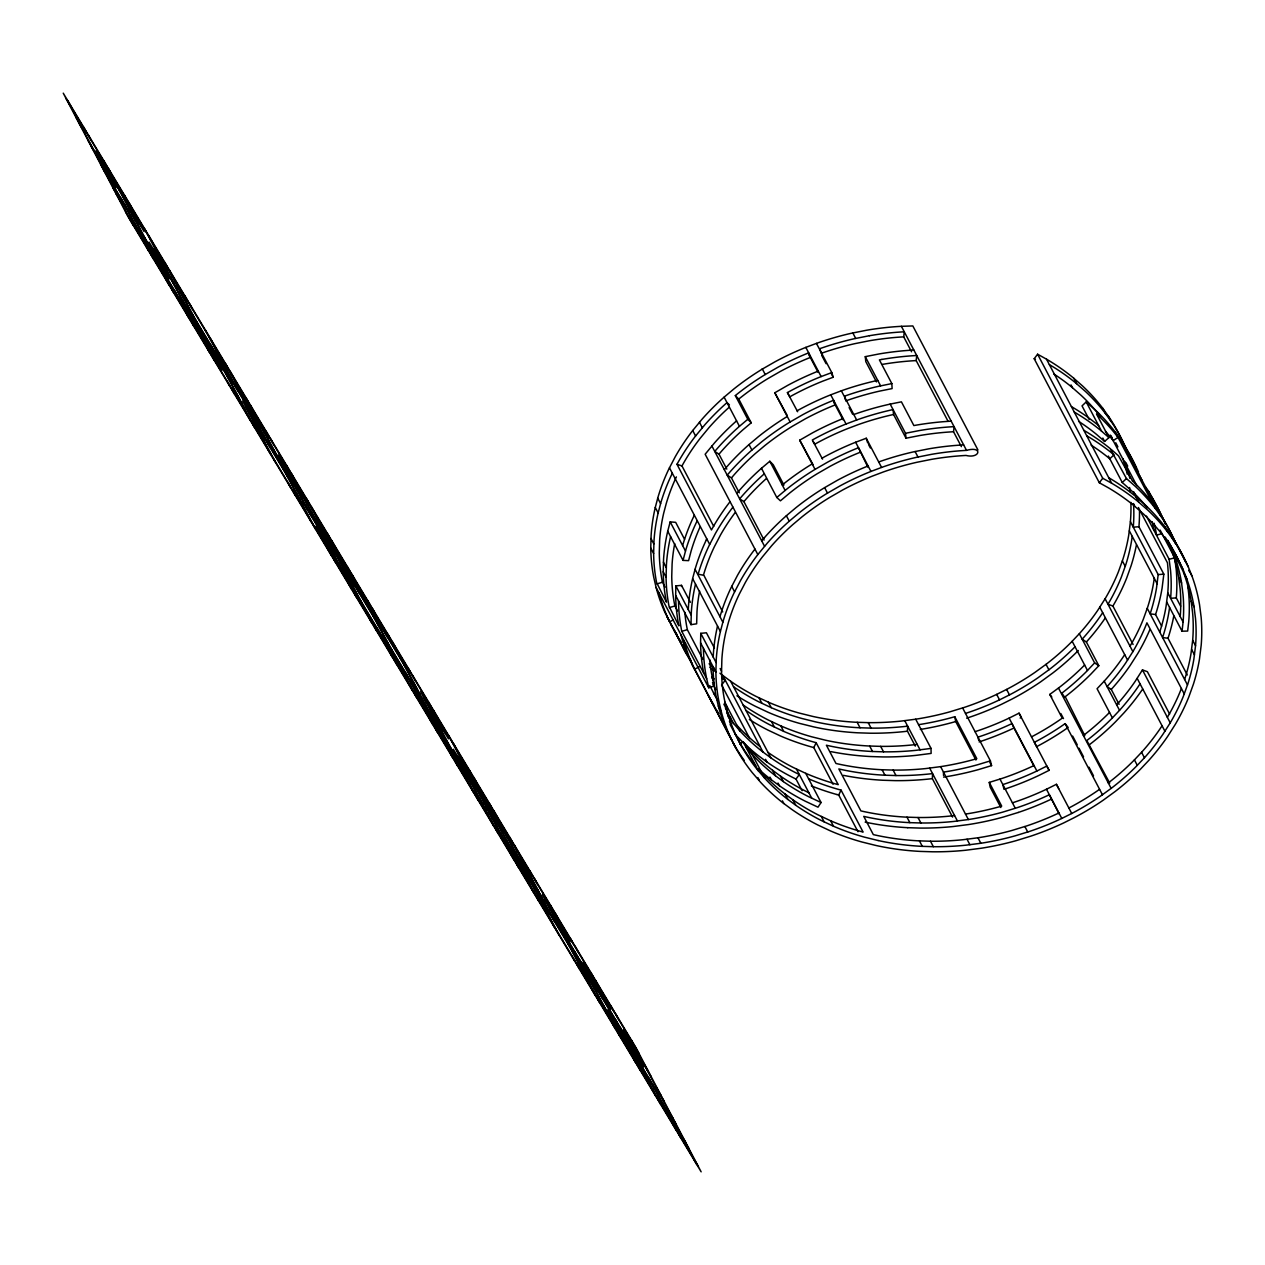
<?xml version="1.0" encoding="UTF-8"?>
<svg xmlns="http://www.w3.org/2000/svg" width="1265" height="1265" viewBox="0 0 1265 1265"><rect width="100%" height="100%" fill="white"/><g stroke="black" fill="none" stroke-linecap="round" stroke-linejoin="round"><path stroke-width="1.5" d="M692.445 663.904A248.035 205.136 -27.7 0 1 686.342 653.736L665.042 612.639A232.76 192.501 -27.7 0 1 656.092 587.466L653.705 577.046A220.774 182.603 -27.7 0 1 650.763 548.03L651.111 535.427A211.461 174.902 -27.7 0 1 655.27 507.471L657.879 497.588A208.029 172.056 -27.7 0 1 668.964 468.777L675.241 456.76A209.784 173.511 -27.7 0 1 692.714 430.511L702.186 419.047A217.58 179.962 -27.7 0 1 724.118 397.147L733.653 389.13A228.585 189.054 -27.7 0 1 762.068 369.238M684.555 539.285L675.668 522.334L670.181 521.876L667.73 531.189A211.461 174.902 -27.7 0 0 663.572 559.13L663.224 571.748A220.774 182.603 -27.7 0 0 666.165 600.749L666.449 602.14L656.582 582.517A220.774 182.603 -27.7 0 1 653.641 553.501L653.989 540.898A211.461 174.902 -27.7 0 1 658.148 512.942L660.741 503.059A208.029 172.056 -27.7 0 1 671.841 474.249L672.332 473.236M690.405 602.298L681.503 585.347L675.858 585.901L675.668 595.467A220.774 182.603 -27.7 0 0 678.609 624.467L678.894 625.859L669.027 606.22A220.774 182.603 -27.7 0 1 666.086 577.22L666.434 564.601A211.461 174.902 -27.7 0 1 670.592 536.66M699.624 591.04A205.673 170.111 -27.7 0 0 696.999 611.548L696.651 623.819L690.99 624.657L691.338 612.039A211.461 174.902 -27.7 0 1 695.497 584.082M703.799 673.296L703.514 671.905A220.774 182.603 -27.7 0 1 700.573 642.889L700.763 633.338L706.408 632.785L714.409 648.028M1158.076 510.823L1160.068 513.78A241.852 200.028 -27.7 0 1 1173.034 537.831L1188.341 567.02L1192.183 576.65A228.364 188.88 -27.7 0 1 1199.552 604.733L1201.133 617.146A216.394 178.966 -27.7 0 1 1201.181 645.324L1199.457 659.144A209.5 173.273 -27.7 0 1 1193.369 684.286L1188.894 696.715A207.887 171.945 -27.7 0 1 1175.153 724.608L1167.595 736.499A212.267 175.566 -27.7 0 1 1148.62 760.565L1140.556 769.104A220.901 182.698 -27.7 0 1 1115.018 791.59L1103.001 800.35A234.341 193.814 -27.7 0 1 1073.985 817.775L1063.802 822.867A248.32 205.373 -27.7 0 1 1030.69 836.181L1015.985 840.703A263.42 217.865 -27.7 0 1 980.928 848.277L965.717 850.238A275.264 227.668 -27.7 0 1 932.4 851.788L920.193 851.408A281.874 233.124 -27.7 0 1 876.028 845.494L861.876 841.984A281.478 232.807 -27.7 0 1 830.441 830.899L817.775 824.954A274.141 226.735 -27.7 0 1 791.89 809.489L783.272 803.133A263.167 217.659 -27.7 0 1 760.66 782.371L752.216 772.567A248.035 205.136 -27.7 0 1 736.151 748.611L730.174 736.689A232.76 192.501 -27.7 0 1 721.224 711.515L718.836 701.095A220.774 182.603 -27.7 0 1 715.895 672.079L716.243 659.476A211.461 174.902 -27.7 0 1 720.402 631.52L723.011 621.637A208.029 172.056 -27.7 0 1 734.095 592.826L740.373 580.809A209.784 173.511 -27.7 0 1 757.846 554.56L767.317 543.096A217.58 179.962 -27.7 0 1 789.249 521.196L798.768 513.179A228.585 189.054 -27.7 0 1 827.199 493.287L840.308 485.744A243.576 201.451 -27.7 0 1 870.952 471.434L882.085 467.244A257.728 213.168 -27.7 0 1 916.572 457.313L931.673 454.309A270.979 224.126 -27.7 0 1 966.523 450.372C982.921 445.675 980.328 459.005 965.986 455.447A265.239 219.367 -27.7 0 0 931.878 459.29L917.125 462.231A251.767 208.235 -27.7 0 0 883.46 471.924L872.55 476.035A237.788 196.676 -27.7 0 0 842.632 489.998L829.872 497.335A222.814 184.295 -27.7 0 0 802.152 516.737L792.886 524.532A211.745 175.139 -27.7 0 0 771.539 545.847L762.336 556.995A204.029 168.751 -27.7 0 0 745.338 582.517L739.266 594.17A202.131 167.186 -27.7 0 0 728.482 622.159L725.936 631.788A205.673 170.111 -27.7 0 0 721.888 658.97L721.556 671.241A214.908 177.748 -27.7 0 0 724.418 699.482L726.743 709.633A226.909 187.679 -27.7 0 0 735.471 734.159L741.29 745.781A242.279 200.392 -27.7 0 0 756.992 769.199L765.23 778.766A257.317 212.82 -27.7 0 0 787.352 799.053L795.78 805.283A268.354 221.944 -27.7 0 0 821.111 820.416L833.509 826.251A275.612 227.953 -27.7 0 0 864.295 837.098L878.147 840.529M915.291 746.129L907.464 731.202L907.638 726.157L903.7 726.6A269.461 222.861 -27.7 0 1 871.095 728.118L859.125 727.739A275.96 228.253 -27.7 0 1 815.893 721.951L802.026 718.52A275.612 227.953 -27.7 0 1 771.255 707.673L758.858 701.854A268.354 221.944 -27.7 0 1 733.526 686.705M952.561 817.095L932.368 778.639L932.542 773.595L928.589 774.038A269.461 222.861 -27.7 0 1 895.984 775.556L884.029 775.176A275.96 228.253 -27.7 0 1 840.782 769.389L838.853 768.946L860.88 810.897L862.809 811.339A275.96 228.253 -27.7 0 0 906.056 817.127L918.01 817.506A269.461 222.861 -27.7 0 0 950.632 816.004L954.569 815.546M688.302 609.619L688.46 606.568A211.461 174.902 -27.7 0 1 692.619 578.611L695.228 568.728A208.029 172.056 -27.7 0 1 706.329 539.918M713.207 657.057L713.365 654.005A211.461 174.902 -27.7 0 1 717.524 626.048M681.456 586.454L681.503 585.347M1130.863 502.379A210.622 174.206 -27.7 0 1 1130.404 521.686L1128.728 535.127A203.681 168.466 -27.7 0 1 1122.798 559.589L1118.466 571.638A202.147 167.201 -27.7 0 1 1105.104 598.772L1097.767 610.299A206.448 170.759 -27.7 0 1 1079.314 633.718L1071.455 642.019A215.097 177.906 -27.7 0 1 1046.598 663.919L1034.897 672.427A228.57 189.054 -27.7 0 1 1006.608 689.425L996.662 694.39A242.532 200.582 -27.7 0 1 964.341 707.388L949.968 711.8A257.554 213.01 -27.7 0 1 915.702 719.2L900.822 721.129A269.461 222.861 -27.7 0 1 868.217 722.647L856.247 722.268A275.96 228.253 -27.7 0 1 813.015 716.48L799.164 713.049A275.612 227.953 -27.7 0 1 768.377 702.186L755.98 696.367A268.354 221.944 -27.7 0 1 730.648 681.234L722.204 675.004A257.317 212.82 -27.7 0 1 719.943 673.201M1130.404 521.686L1158.187 574.595L1156.51 588.035A203.681 168.466 -27.7 0 1 1150.581 612.481L1150.138 613.825L1155.562 614.537L1161.649 626.159M1139.496 511.092A216.394 178.966 -27.7 0 1 1138.927 526.746L1163.832 574.168L1162.108 587.988A209.5 173.273 -27.7 0 1 1156.004 613.145L1155.562 614.537M1138.405 507.502L1167.453 562.814L1167.706 565.408A210.622 174.206 -27.7 0 1 1167.769 592.842L1166.077 606.267A203.681 168.466 -27.7 0 1 1160.147 630.729L1159.72 632.057M1173.952 554.212L1174.315 555.161A222.593 184.105 -27.7 0 1 1181.51 582.533L1183.028 594.597A210.622 174.206 -27.7 0 1 1183.091 622.032L1182.048 631.203L1187.661 631.061L1188.736 621.605A216.394 178.966 -27.7 0 0 1188.673 593.427L1187.74 585.157M1183.534 572.46L1183.898 573.409A222.593 184.105 -27.7 0 1 1191.077 600.78L1192.61 612.845A210.622 174.206 -27.7 0 1 1192.674 640.264L1190.982 653.705A203.681 168.466 -27.7 0 1 1185.052 678.167L1184.625 679.495M1167.706 540.297L1183.028 569.487L1186.776 578.88A222.593 184.105 -27.7 0 1 1193.954 606.251L1195.488 618.316A210.622 174.206 -27.7 0 1 1195.536 645.751L1193.86 659.176A203.681 168.466 -27.7 0 1 1187.93 683.638L1183.597 695.687A202.147 167.201 -27.7 0 1 1170.236 722.821L1162.883 734.348A206.448 170.759 -27.7 0 1 1144.446 757.767L1136.587 766.068A215.097 177.906 -27.7 0 1 1111.714 787.969L1100.028 796.476A228.57 189.054 -27.7 0 1 1071.74 813.49L1061.794 818.439A242.532 200.582 -27.7 0 1 1029.457 831.437L1015.099 835.849A257.554 213.01 -27.7 0 1 980.834 843.265L965.954 845.178A269.461 222.861 -27.7 0 1 933.349 846.696L921.379 846.317A275.96 228.253 -27.7 0 1 878.147 840.529M911.575 351.796L903.732 336.87L904.269 331.794A270.979 224.126 -27.7 0 0 869.419 335.715M947.944 421.071L916.192 360.588L916.714 355.512A270.979 224.126 -27.7 0 0 881.863 359.434M961.384 446.656L953.541 431.729L954.063 426.653A270.979 224.126 -27.7 0 0 919.212 430.59L905.503 433.278L890.181 404.088L888.789 404.405A257.728 213.168 -27.7 0 0 854.302 414.335L853.812 414.525M1132.238 536.344L1131.606 540.598A203.681 168.466 -27.7 0 1 1125.676 565.06L1121.343 577.109A202.147 167.201 -27.7 0 1 1107.982 604.243L1112.9 606.03L1133.092 644.486M1154.265 578.311L1153.633 582.564A203.681 168.466 -27.7 0 1 1147.703 607.01L1143.37 619.075A202.147 167.201 -27.7 0 1 1130.009 646.194M1169.587 607.5L1168.955 611.738A203.681 168.466 -27.7 0 1 1163.025 636.2L1162.598 637.544L1168.006 638.256L1187.282 674.972M700.067 526.967A202.131 167.186 -27.7 0 0 691.117 551.018L688.587 560.648L683.053 560.379L685.646 550.496A208.029 172.056 -27.7 0 1 696.746 521.686L697.236 520.674M682.626 545.579L682.784 545.025A208.029 172.056 -27.7 0 1 693.868 516.199L694.359 515.203M722.71 611.96L703.577 574.737A202.131 167.186 -27.7 0 1 714.361 546.749L720.449 535.079A204.029 168.751 -27.7 0 1 735.107 512.625M719.975 616.735L720.133 616.166A208.029 172.056 -27.7 0 1 731.233 587.355L737.495 575.338A209.784 173.511 -27.7 0 1 754.968 549.089M1168.006 638.256L1168.465 636.864A209.5 173.273 -27.7 0 0 1173.794 615.928M1181.399 688.492L1180.719 690.216A202.147 167.201 -27.7 0 1 1167.358 717.35M706.329 539.918L706.819 538.906M732.941 507.139A209.784 173.511 -27.7 0 0 715.468 533.371L709.206 545.389A208.029 172.056 -27.7 0 0 698.106 574.199L703.435 575.243M833.082 784.3L813.806 747.583L816.162 742.682L814.486 742.239A275.612 227.953 -27.7 0 1 783.699 731.376L771.302 725.557A268.354 221.944 -27.7 0 1 745.971 710.424M857.986 831.722L838.711 795.005L841.067 790.119L839.391 789.66A275.612 227.953 -27.7 0 1 808.604 778.813M730.063 501.667A209.784 173.511 -27.7 0 0 712.59 527.9L711.452 529.972L676.981 464.287L678.119 462.231A209.784 173.511 -27.7 0 1 695.576 435.982L705.064 424.518A217.58 179.962 -27.7 0 1 726.995 402.618L729.415 404.847M713.745 526.43L681.977 465.947L683.084 463.939A204.029 168.751 -27.7 0 1 700.083 438.417L709.286 427.27A211.745 175.139 -27.7 0 1 729.02 407.393M1184.261 693.963L1146.912 622.823L1146.248 624.546A202.147 167.201 -27.7 0 1 1132.871 651.665L1125.534 663.208A206.448 170.759 -27.7 0 1 1107.081 686.61L1111.271 689.425L1119.098 704.352M1169.619 714.045L1147.387 671.699L1142.453 669.912L1135.116 681.44A206.448 170.759 -27.7 0 1 1116.663 704.858M767.997 752.39A268.354 221.944 -27.7 0 0 793.329 767.523L805.742 773.342L821.064 802.532L817.996 807.181L805.331 801.235A274.141 226.735 -27.7 0 1 779.446 785.771L770.828 779.414A263.167 217.659 -27.7 0 1 758.462 768.914M1102.685 612.687L1100.629 615.77A206.448 170.759 -27.7 0 1 1082.176 639.189L1086.366 641.988L1098.811 665.706L1090.746 674.245A220.901 182.698 -27.7 0 1 1065.225 696.715L1084.801 735.661M1124.711 654.653L1122.656 657.737A206.448 170.759 -27.7 0 1 1104.219 681.139L1097.071 688.713L1112.394 717.903L1111.682 718.631A215.097 177.906 -27.7 0 1 1086.825 740.531L1109.705 783.098M1140.034 683.843L1137.994 686.927A206.448 170.759 -27.7 0 1 1119.541 710.329L1112.394 717.903M1162.061 725.794L1160.021 728.877A206.448 170.759 -27.7 0 1 1141.568 752.296L1133.709 760.597A215.097 177.906 -27.7 0 1 1108.852 782.497L1108.282 782.924M802.105 790.688L796.017 779.066L799.306 774.528L796.207 772.994A268.354 221.944 -27.7 0 1 770.875 757.861L762.431 751.631A257.317 212.82 -27.7 0 1 740.31 731.328M1183.028 569.487A236.033 195.221 -27.7 0 0 1170.378 546.037L1162.994 535.538A251.529 208.029 -27.7 0 0 1143.418 513.938L1133.709 505.399A265.049 219.209 -27.7 0 0 1108.393 487.816L1099.332 482.771L1034.201 358.722L1037.6 354.216L1046.803 359.339A271.137 224.253 -27.7 0 1 1072.72 377.349L1082.666 386.078A257.269 212.789 -27.7 0 1 1102.685 408.168L1110.259 418.921A241.852 200.028 -27.7 0 1 1123.225 442.971L1141.995 480.795L1137.551 472.319M1099.332 482.771L1102.716 478.265L1037.6 354.216M757.83 554.56L705.158 454.23L714.63 442.766A217.58 179.962 -27.7 0 1 736.578 420.85M726.822 469.109L718.994 454.182L721.73 450.988A211.745 175.139 -27.7 0 1 743.077 429.673L751.22 422.81L738.76 399.092L735.329 395.581L736.515 394.601A228.585 189.054 -27.7 0 1 764.946 374.709L778.054 367.166A243.576 201.451 -27.7 0 1 808.699 352.856L810.296 357.457M724.339 469.679L727.09 466.485A217.58 179.962 -27.7 0 1 749.022 444.568L758.541 436.567A228.585 189.054 -27.7 0 1 786.972 416.659M731.439 477.901L734.19 474.707A211.745 175.139 -27.7 0 1 755.521 453.392L764.803 445.596A222.814 184.295 -27.7 0 1 792.523 426.194L805.283 418.857A237.788 196.676 -27.7 0 1 835.2 404.895L833.588 400.278A243.576 201.451 -27.7 0 0 802.943 414.588L789.834 422.13A228.585 189.054 -27.7 0 0 761.419 442.038L751.9 450.04A217.58 179.962 -27.7 0 0 729.952 471.956L727.217 475.15L731.439 477.901L739.282 492.828M736.783 493.397L739.535 490.203A217.58 179.962 -27.7 0 1 761.483 468.287L769.816 461.251L773.247 464.761L783.921 485.096M764.092 540.076L743.899 501.604L746.635 498.426A211.745 175.139 -27.7 0 1 766.384 478.534M761.688 540.819L764.44 537.625M1079.314 633.718L1094.636 662.907L1086.777 671.209A215.097 177.906 -27.7 0 1 1061.92 693.094L1064.608 697.205M1075.044 646.747L1074.333 647.49A215.097 177.906 -27.7 0 1 1049.46 669.391L1037.774 677.898A228.57 189.054 -27.7 0 1 1009.486 694.896L999.54 699.861A242.532 200.582 -27.7 0 1 967.203 712.859L965.495 713.444M1084.627 664.995L1083.915 665.738A215.097 177.906 -27.7 0 1 1059.042 687.622L1049.776 694.438L1062.236 718.156L1059.801 719.864A228.57 189.054 -27.7 0 1 1031.513 736.863M1109.532 712.432L1108.82 713.16A215.097 177.906 -27.7 0 1 1083.947 735.06L1083.378 735.503M1135.67 466.69A241.852 200.028 -27.7 0 0 1122.703 442.639L1115.129 431.887A257.269 212.789 -27.7 0 0 1095.111 409.797L1086.208 401.922L1082.034 405.891L1089.149 419.442M1147.323 507.755A251.529 208.029 -27.7 0 0 1130.973 490.219L1122.261 482.518L1126.435 478.549L1110.069 448.49A271.137 224.253 -27.7 0 0 1084.152 430.495L1083.852 430.321M1078.634 421.356A265.049 219.209 -27.7 0 1 1096.36 434.259L1104.614 441.438L1108.946 437.611L1096.502 413.892L1097.988 415.268A257.269 212.789 -27.7 0 1 1118.007 437.358L1113.184 440.679A251.529 208.029 -27.7 0 0 1105.452 431.254M718.994 454.182L714.757 451.431L717.508 448.237A217.58 179.962 -27.7 0 1 739.44 426.321L747.789 419.284L735.329 395.581M860.089 452.317A237.788 196.676 -27.7 0 0 830.172 466.279L817.411 473.616A222.814 184.295 -27.7 0 0 789.708 493.018L780.426 500.829L776.805 497.477L786.324 489.46A228.585 189.054 -27.7 0 1 814.739 469.568L827.848 462.025A243.576 201.451 -27.7 0 1 858.492 447.715L867.932 467.244M764.44 537.625A217.58 179.962 -27.7 0 1 786.371 515.725L795.906 507.708A228.585 189.054 -27.7 0 1 824.321 487.816L837.43 480.273A243.576 201.451 -27.7 0 1 868.075 465.963M738.76 399.092L739.899 398.159A222.814 184.295 -27.7 0 1 767.618 378.757L780.379 371.42A237.788 196.676 -27.7 0 1 810.296 357.457M782.26 484.969L783.446 483.989A228.585 189.054 -27.7 0 1 811.877 464.097L812.177 463.907M1089.513 744.626L1090.13 744.152A220.901 182.698 -27.7 0 0 1115.651 721.667L1123.715 713.144A212.267 175.566 -27.7 0 0 1142.69 689.061M739.962 744.057L743.124 741.796L749.908 749.576A257.317 212.82 -27.7 0 0 772.014 769.863L780.458 776.093A268.354 221.944 -27.7 0 0 805.789 791.226L808.888 792.776M1065.114 723.627L1062.679 725.335A228.57 189.054 -27.7 0 1 1034.375 742.334L1036.636 746.635A234.341 193.814 -27.7 0 0 1065.652 729.193L1068.134 727.454L1065.114 723.627L1102.463 794.784M1099.585 789.313L1097.15 791.005A228.57 189.054 -27.7 0 1 1068.862 808.003M762.068 369.222L775.176 361.695A243.576 201.451 -27.7 0 1 805.821 347.385M790.135 421.957L774.812 392.767L787.621 385.414A243.576 201.451 -27.7 0 1 818.265 371.104M815.04 469.378L799.717 440.188L812.525 432.851A243.576 201.451 -27.7 0 1 843.17 418.525M787.415 392.577L790.499 390.885A243.576 201.451 -27.7 0 1 821.143 376.575L831.785 372.574L833.192 377.239L822.74 381.16A237.788 196.676 -27.7 0 0 792.823 395.139L789.803 396.815L787.415 392.577L797.646 411.742M796.997 410.825L800.081 409.133A243.576 201.451 -27.7 0 1 830.726 394.822L841.857 390.616A257.728 213.168 -27.7 0 1 876.345 380.686L877.736 380.37M821.902 458.262L824.986 456.554A243.576 201.451 -27.7 0 1 855.63 442.244L866.256 438.243L881.578 467.433M673.106 619.976L669.644 621.811L667.92 618.111A232.76 192.501 -27.7 0 1 658.954 592.937M686.342 653.736L682.104 645.529L685.567 643.695M699.751 666.497L694.548 669.248L692.809 665.532A232.76 192.501 -27.7 0 1 683.859 640.375M1020.175 718.046L1021.314 717.445L1019.052 713.16L1009.122 718.109A242.532 200.582 -27.7 0 1 976.786 731.107L975.078 731.676M1019.052 713.16L1049.096 770.353L1038.897 775.429A248.32 205.373 -27.7 0 1 1005.802 788.743M1058.678 788.585L1056.417 784.3L1046.471 789.249A242.532 200.582 -27.7 0 1 1014.135 802.263L1012.427 802.832M1005.802 788.759L1004.015 789.344L1002.86 784.585L1004.568 784.015A242.532 200.582 -27.7 0 0 1036.905 771.018L1046.835 766.052L1049.096 770.353M822.535 459.163L812.32 440.014L815.403 438.322A243.576 201.451 -27.7 0 1 846.048 424.012L857.18 419.806A257.728 213.168 -27.7 0 1 891.667 409.876L893.058 409.56L893.549 414.493L906.009 438.212L919.434 435.587A265.239 219.367 -27.7 0 1 953.541 431.745M821.143 376.575L805.821 347.385L816.953 343.195A257.728 213.168 -27.7 0 1 851.44 333.248L866.541 330.244A270.979 224.126 -27.7 0 1 901.392 326.323L912.824 325.943L977.956 449.992M845.652 400.942L846.095 400.784A251.767 208.235 -27.7 0 1 879.776 391.075L892.11 388.592L891.841 383.595L879.396 359.892L881.863 359.434M878.716 461.962L879.207 461.772A257.728 213.168 -27.7 0 1 913.694 451.826L928.795 448.822A270.979 224.126 -27.7 0 1 963.645 444.901M656.092 587.466L708.764 687.796L714.298 685.93L711.974 675.763A214.908 177.748 -27.7 0 1 709.712 659.713M966.666 718.188L968.437 717.603A248.32 205.373 -27.7 0 0 1001.548 704.289L1011.747 699.197A234.341 193.814 -27.7 0 0 1040.747 681.772L1052.765 673.012A220.901 182.698 -27.7 0 0 1078.302 650.526M979.126 741.907L980.897 741.322A248.32 205.373 -27.7 0 0 1013.992 728.007L1034.185 766.464M1000.868 807.544L990.195 787.225L989.262 782.387L1001.69 778.544A242.532 200.582 -27.7 0 0 1034.027 765.546M1058.931 812.968A242.532 200.582 -27.7 0 1 1026.595 825.966L1012.237 830.378A257.554 213.01 -27.7 0 1 977.956 837.778L963.076 839.707A269.461 222.861 -27.7 0 1 930.471 841.225L918.501 840.846A275.96 228.253 -27.7 0 1 875.269 835.058L873.324 834.615L863.758 816.384L865.687 816.826A275.96 228.253 -27.7 0 0 908.934 822.614L920.888 822.977A269.461 222.861 -27.7 0 0 953.494 821.475L968.373 819.546A257.554 213.01 -27.7 0 0 1002.655 812.146L1017.013 807.734A242.532 200.582 -27.7 0 0 1049.349 794.736L1059.185 814.075M1018.246 812.462L1003.524 816.984A263.42 217.865 -27.7 0 1 968.468 824.559L953.272 826.519A275.264 227.668 -27.7 0 1 919.955 828.069L907.748 827.69M943.564 777.121A263.42 217.865 -27.7 0 0 978.636 769.547L991.57 765.625L990.4 760.866L977.75 764.708A257.554 213.01 -27.7 0 1 943.469 772.109L943.532 775.461M656.867 583.908L662.449 582.232L665.058 587.213M669.327 607.611L674.893 605.951L677.502 610.932M678.53 600.938A220.774 182.603 -27.7 0 0 681.487 629.938L681.772 631.33L687.338 629.67L702.945 659.397M831.01 751.631A281.874 233.124 -27.7 0 0 870.383 756.533L882.606 756.929A275.264 227.668 -27.7 0 0 915.907 755.379L931.119 753.418L931.024 748.406L916.145 750.319A269.461 222.861 -27.7 0 1 883.539 751.837L871.569 751.457A275.96 228.253 -27.7 0 1 828.338 745.67L826.393 745.227L835.975 763.475L837.92 763.918A275.96 228.253 -27.7 0 0 881.152 769.705L893.122 770.085A269.461 222.861 -27.7 0 0 925.727 768.567L940.607 766.637A257.554 213.01 -27.7 0 0 974.872 759.237L976.817 758.684L954.775 716.717L952.845 717.271A257.554 213.01 -27.7 0 1 918.564 724.671M975.916 760.012L955.707 721.54L953.731 722.109A263.42 217.865 -27.7 0 1 920.351 729.431M1146.454 516.12L1169.129 559.288L1174.726 557.818L1176.229 569.709A216.394 178.966 -27.7 0 1 1176.292 597.886L1180.64 606.172M869.419 335.715L854.318 338.72A257.728 213.168 -27.7 0 0 819.831 348.65L821.191 353.346A251.767 208.235 -27.7 0 1 854.871 343.653L869.624 340.712A265.239 219.367 -27.7 0 1 903.732 336.87M891.841 383.595L879.207 386.157A257.728 213.168 -27.7 0 0 844.735 396.087L845.178 399.392M893.549 414.493L892.22 414.793A251.767 208.235 -27.7 0 0 858.556 424.487L847.645 428.598A237.788 196.676 -27.7 0 0 817.728 442.56L814.707 444.236L813.11 441.422M876.455 381.919L865.782 361.584L865.276 356.651L878.985 353.963A270.979 224.126 -27.7 0 1 913.836 350.041M890.181 404.088L901.423 401.843L913.868 425.562L916.35 425.119A270.979 224.126 -27.7 0 1 951.201 421.182M907.464 731.202L903.463 731.66A275.264 227.668 -27.7 0 1 870.146 733.21L857.939 732.815A281.874 233.124 -27.7 0 1 813.774 726.916L799.622 723.406A281.478 232.807 -27.7 0 1 768.187 712.322L755.521 706.376A274.141 226.735 -27.7 0 1 736.926 695.782M917.22 744.405L913.267 744.848A269.461 222.861 -27.7 0 1 880.661 746.366L868.707 745.986A275.96 228.253 -27.7 0 1 825.46 740.199L811.608 736.768A275.612 227.953 -27.7 0 1 780.837 725.904L768.424 720.085A268.354 221.944 -27.7 0 1 743.093 704.953M932.368 778.639L928.368 779.082A275.264 227.668 -27.7 0 1 895.051 780.632L882.844 780.252A281.874 233.124 -27.7 0 1 843.455 775.35M1138.927 526.746L1133.282 527.157A210.622 174.206 -27.7 0 0 1133.535 503.786M1158.187 574.595L1163.832 574.168M1176.276 597.886L1170.631 598.313A210.622 174.206 -27.7 0 0 1170.584 570.879L1169.129 559.288M813.806 747.583L812.067 747.109A281.478 232.807 -27.7 0 1 780.632 736.04L767.966 730.095A274.141 226.735 -27.7 0 1 749.37 719.485M836.971 794.547L838.711 795.005M676.981 464.287L681.977 465.947M821.064 802.532L808.651 796.713A268.354 221.944 -27.7 0 1 783.32 781.58L774.892 775.334A257.317 212.82 -27.7 0 1 752.77 755.047L746.002 747.267M841.067 790.119L863.094 832.07L861.418 831.627A275.612 227.953 -27.7 0 1 830.631 820.779L818.234 814.96A268.354 221.944 -27.7 0 1 792.902 799.812L784.474 793.582A257.317 212.82 -27.7 0 1 762.352 773.295L761.751 772.63M796.017 779.066L792.87 777.516A274.141 226.735 -27.7 0 1 766.985 762.052L758.383 755.695A263.167 217.659 -27.7 0 1 735.756 734.949L735.107 734.238M1034.201 358.722L1035.434 359.355M1102.716 478.265L1111.935 483.388A271.137 224.253 -27.7 0 1 1137.852 501.399L1147.798 510.127A257.269 212.789 -27.7 0 1 1167.801 532.217L1175.391 542.97A241.852 200.028 -27.7 0 1 1188.357 567.02M1049.381 364.652L1049.681 364.81A271.137 224.253 -27.7 0 1 1075.582 382.821L1085.544 391.549A257.269 212.789 -27.7 0 1 1105.547 413.639L1113.137 424.392A241.852 200.028 -27.7 0 1 1126.103 448.443M1071.408 406.603L1071.708 406.777A271.137 224.253 -27.7 0 1 1097.625 424.771L1098.668 425.641M1074.285 412.09L1074.586 412.248A271.137 224.253 -27.7 0 1 1100.487 430.242L1108.946 437.611M1086.73 435.793L1087.03 435.966A271.137 224.253 -27.7 0 1 1112.947 453.961L1113.991 454.831L1109.8 458.8L1108.804 457.977A265.049 219.209 -27.7 0 0 1091.078 445.074M1108.757 477.759L1109.073 477.917A271.137 224.253 -27.7 0 1 1134.974 495.927L1144.92 504.656M743.899 501.604L739.661 498.869L742.413 495.674A217.58 179.962 -27.7 0 1 764.345 473.758M1094.636 662.907L1098.811 665.706M760.107 746.556L759.569 746.16A257.317 212.82 -27.7 0 1 737.448 725.857L736.847 725.193M1100.74 416.96A251.529 208.029 -27.7 0 0 1081.164 395.344L1071.439 386.821A265.049 219.209 -27.7 0 0 1053.729 373.918M1111.113 449.36L1118.529 455.843L1132.475 480.937M1126.435 478.549L1135.353 486.408A257.269 212.789 -27.7 0 1 1155.356 508.498L1162.946 519.267A241.852 200.028 -27.7 0 1 1175.897 543.302M747.789 419.284L751.22 422.81M727.865 716.243A242.279 200.392 -27.7 0 0 732.103 721.762L740.325 731.328M725.035 704.478L727.264 706.961M730.68 718.077L729.225 716.29A242.279 200.392 -27.7 0 1 726.648 713.001M755.584 765.515L754.114 763.728A242.279 200.392 -27.7 0 1 738.412 740.31M1049.776 694.438L1051.8 696.999M1144.92 504.656A257.269 212.789 -27.7 0 1 1164.938 526.746L1172.513 537.499A241.852 200.028 -27.7 0 1 1185.479 561.549M1110.544 435.508L1112.204 437.737M1123.605 445.154L1125.581 448.11A241.852 200.028 -27.7 0 1 1138.547 472.161M1145.631 487.104L1147.608 490.077A241.852 200.028 -27.7 0 1 1160.574 514.112M1148.509 492.575L1150.486 495.548A241.852 200.028 -27.7 0 1 1163.452 519.583L1165.286 524.042M1165.223 537.119L1168.417 543.08M774.812 392.767L787.225 415.489M799.717 440.188L813.015 464.603M66.128 98.638L638.888 1053.255M75.694 116.886L80.391 124.682M141.253 226.135L95.982 150.693L111.32 179.883M156.86 252.146L161.541 259.942M177.147 285.953L181.828 293.765M217.722 353.583L222.403 361.395M238.01 387.406L262.978 429.025L315.665 529.355M303.553 496.655L278.585 455.036L306.367 507.929L331.335 549.548M319.16 522.651L405.006 665.722M445.58 733.352L420.613 691.734L448.379 744.642M461.187 759.364L506.443 834.789L521.765 863.979M522.05 860.801L526.73 868.612M567.305 936.242L542.337 894.624L595.009 994.954M607.88 1003.872L582.912 962.254L598.234 991.444M648.455 1071.502L623.487 1029.884L638.809 1059.074M78.572 122.357L83.253 130.153M98.86 156.164L144.115 231.606L128.793 202.416M159.722 257.617L164.418 265.413M180.01 291.424L184.706 299.236M220.6 359.054L225.281 366.866M265.856 434.496L240.888 392.877L225.565 363.688M281.463 460.507L306.43 502.126M407.868 671.193L322.037 528.138L306.715 498.948M423.475 697.205L448.458 738.823L433.12 709.633M464.049 764.835L509.321 840.26M524.928 866.272L529.608 874.083M545.215 900.095L570.183 941.713L554.861 912.524M585.79 967.725L610.758 1009.344L595.436 980.154M626.365 1035.355L651.333 1076.974M88.155 140.605L113.123 182.207M128.73 208.219L133.41 216.03M173.985 283.66L149.017 242.042L164.339 271.232M189.592 309.672L255.151 418.921L270.473 448.11M270.742 444.932L295.725 486.551M311.332 512.562L376.875 621.811M412.77 681.629L417.45 689.441M433.057 715.452L437.737 723.248M514.207 850.712L539.175 892.331M554.782 918.343L640.628 1061.398M656.235 1087.41L660.915 1095.221M91.033 146.076L116.001 187.694L100.678 158.505M131.607 213.706L136.288 221.502M151.895 247.513L176.863 289.132M258.013 424.392L192.47 315.143L164.687 262.235M273.62 450.403L298.587 492.022M379.753 627.282L314.194 518.033L286.428 465.125M415.647 687.101L420.328 694.912M435.935 720.923L440.615 728.719M456.222 754.731L501.478 830.172M542.053 897.802L517.085 856.184L501.762 826.994M557.659 923.814L643.505 1066.869L628.167 1037.679M659.112 1092.881L663.793 1100.692M100.599 164.308L125.567 205.926L140.905 235.116M141.174 231.938L166.158 273.556M181.765 299.568L227.02 375.009M287.882 476.446L242.627 401.021L270.394 453.914M303.489 502.458L328.457 544.077L343.78 573.266M344.064 570.088L348.745 577.899M384.639 637.718L470.485 780.79M486.092 806.801L490.773 814.597M506.38 840.608L592.21 983.664L607.532 1012.854M668.679 1111.129L673.36 1118.924M103.477 169.779L128.445 211.397M144.052 237.409L169.02 279.027L153.698 249.838M229.898 380.48L184.627 305.039L144.4 228.427M245.489 406.492L290.76 481.918M346.942 575.559L351.623 583.371M387.517 643.189L473.347 786.261M488.954 812.272L493.635 820.068M595.088 989.151L509.242 846.079L493.919 816.89M610.695 1015.163L655.95 1090.588M671.557 1116.6L676.237 1124.395M113.059 188.026L117.74 195.838M133.347 221.849L219.177 364.905M234.784 390.917L239.465 398.728M255.071 424.74L259.752 432.535M295.646 492.37L300.327 500.165M401.78 669.232L315.934 526.177L331.272 555.367M417.387 695.244L462.642 770.685L477.964 799.875M478.249 796.697L482.93 804.493M498.536 830.504L523.504 872.123L538.827 901.312M539.111 898.134L543.792 905.946M579.686 965.764L584.367 973.576M599.974 999.587L645.245 1075.013L660.567 1104.203M660.852 1101.024L685.82 1142.643M115.921 193.498L120.618 201.309M237.662 396.388L242.342 404.199M257.949 430.211L262.63 438.006M298.524 497.841L303.205 505.636M318.812 531.648L404.642 674.719M465.52 776.157L420.249 700.731L404.926 671.541M481.127 802.168L485.807 809.964M526.382 877.594L501.414 835.975L448.727 735.645M541.989 903.605L546.67 911.417M582.564 971.235L587.245 979.047M648.107 1080.484L602.852 1005.058L587.529 975.868M688.682 1148.114L663.714 1106.495L648.392 1077.306M125.504 211.745L698.264 1166.362M1163.436 519.599L1148.114 490.409L1148.92 492.291M1108.282 415.964L1111.144 421.435M1120.727 439.667L1160.954 516.294M1170.536 534.542L1173.398 540.013M1191.804 575.654L1188.926 570.183L1189.306 571.179M1102.669 408.168L1105.547 413.639M1115.129 431.887L1155.356 508.498M1164.923 526.746L1167.801 532.217M1115.746 442.75L1117.896 446.861M1125.929 462.737L1127.716 466.121M1168.481 542.132L1186.412 577.931M1110.306 435.192L1136.776 485.602M1160.116 530.067L1174.726 557.818M1133.598 491.642L1137.282 498.631M1171.09 548.741L1171.437 549.69A222.593 184.105 -27.7 0 1 1178.632 577.061L1181.573 583.007M1191.156 601.255L1194.018 606.726M1073.764 378.203L1076.641 383.69M1086.208 401.922L1101.53 431.112M1136.017 496.797L1138.895 502.268M1102.843 438.054L1104.614 441.438M1071.012 384.924L1072.451 387.659M1108.377 456.064L1122.261 482.518M1133.266 503.502L1134.705 506.237M1046.503 359.181L1111.635 483.23M1167.753 592.842L1183.091 622.032M1192.658 640.264L1195.536 645.751M1129.36 530.873L1157.143 583.782M1166.725 602.014L1182.048 631.203M1191.63 649.451L1194.492 654.922M1122.371 560.917L1125.233 566.388M1147.276 608.354L1187.503 684.966M1105.104 598.772L1132.887 651.665M1142.453 669.912L1170.236 722.821M1099.807 607.216L1127.589 660.124M1137.172 678.372L1164.938 731.265M1104.219 681.139L1119.541 710.329M1141.568 752.296L1144.446 757.767M1072.167 641.276L1087.489 670.466M1134.42 759.854L1137.298 765.341M901.392 326.323L966.523 450.372M1046.028 664.346L1048.906 669.818M1058.489 688.065L1111.16 788.395M1060.813 713.507L1063.486 718.599M1072.673 736.103L1077.211 744.737M1079.013 748.2L1083.552 756.834M1089.007 767.207L1093.529 775.856M852.831 332.932L855.693 338.419M865.276 356.651L880.598 385.841M915.085 451.526L917.963 456.997M1006.608 689.441L1009.486 694.912M1056.417 784.3L1071.74 813.49M816.447 343.384L831.785 372.574M841.352 390.806L856.674 419.996M821.633 355.212L826.092 363.688M831.421 373.839L833.192 377.239M849.131 407.583L852.61 414.208M868.565 444.6L870.352 447.984M996.662 694.39L999.54 699.861M1009.122 718.109L1036.889 771.002M1046.471 789.249L1061.794 818.439M830.726 394.807L846.048 423.996M855.63 442.244L870.952 471.434M808.857 354.706L818.123 372.369M833.761 402.144L843.028 419.806M962.633 707.957L990.4 760.866M999.982 779.114L1015.305 808.303M1024.887 826.551L1027.765 832.022M989.799 762.242L991.57 765.625M989.262 782.387L1001.706 806.105L999.777 806.659A257.554 213.01 -27.7 0 1 965.495 814.075M762.368 369.048L765.246 374.519M824.622 487.626L827.5 493.097M915.702 719.216L931.024 748.406M940.607 766.637L968.373 819.546M977.956 837.794L980.834 843.265M769.816 461.251L785.138 490.441M904.775 720.686L920.098 749.876M929.68 768.124L957.447 821.017M967.029 839.264L969.907 844.735M724.118 397.131L739.44 426.321M749.022 444.568L751.9 450.04M761.467 468.287L776.805 497.477M786.371 515.725L789.249 521.196M868.217 722.647L871.079 728.118M880.661 746.366L883.539 751.837M893.122 770.085L895.984 775.556M918.01 817.506L920.888 822.977M930.471 841.225L933.349 846.696M699.434 422.241L702.312 427.712M711.879 445.96L764.566 546.29M857.18 722.299L860.058 727.786M869.64 746.018L872.518 751.489M882.085 769.737L884.962 775.208M906.989 817.174L909.867 822.645M919.449 840.893L922.312 846.364M692.714 430.511L695.576 435.982M816.162 742.682L838.189 784.648L836.513 784.189A275.612 227.953 -27.7 0 1 805.742 773.342M669.454 467.765L709.681 544.393M731.723 586.343L734.586 591.814M768.377 702.186L771.255 707.673M780.837 725.904L783.699 731.376M830.631 820.779L833.509 826.251M657.721 498.157L660.599 503.628M670.181 521.876L685.504 551.05M695.07 569.297L722.853 622.206M759.079 697.901L761.957 703.372M771.539 721.619L774.401 727.09M796.444 769.057L811.766 798.247M821.333 816.478L824.211 821.965M655.27 507.471L658.148 512.942M667.73 531.189L683.053 560.379M692.635 578.611L720.402 631.52M730.648 681.234L770.875 757.861M780.458 776.093L783.32 781.58M792.902 799.812L795.78 805.283M720.117 668.505L721.556 671.241M650.953 538.463L653.831 543.95M663.398 562.182L666.276 567.653M675.858 585.901L691.18 615.09M700.763 633.338L716.085 662.528M722.758 675.415L762.985 752.027M772.567 770.274L775.429 775.745M785.012 793.993L787.889 799.464M765.546 759.316L766.985 762.052M778.007 783.035L779.446 785.771M650.763 548.03L653.641 553.501M663.224 571.748L666.086 577.22M675.668 595.467L690.99 624.657M700.573 642.889L715.895 672.079M749.734 738.554L721.603 684.982L725.082 680.475A257.317 212.82 -27.7 0 1 721.698 677.755M769.974 777.105L771.413 779.841M782.418 800.824L783.857 803.56M711.942 677.771L713.381 680.507M724.592 701.869L739.709 730.68M749.291 748.912L764.613 778.101M712.511 682.531L714.298 685.93M723.865 704.162L726.743 709.633M713.096 684.586L715.769 689.662M725.446 708.131L733.542 723.548M743.124 741.796L758.447 770.986M681.772 631.33L706.676 678.767M709.728 685.519L717.903 701.063M730.158 724.576L741.29 745.781M757.861 777.564L759.3 780.299M713.017 666.608A220.774 182.603 -27.7 0 0 715.974 695.624L718.346 706.044L721.224 711.515M666.671 616.087L682.104 645.529M680.997 634.904A232.76 192.501 -27.7 0 0 689.947 660.061L731.897 740.389M736.151 748.611L691.56 663.524M631.33 1039.972L696.462 1164.037M615.723 1013.961L618.601 1019.448M668.394 1114.307L653.072 1085.117L607.817 1009.676L623.139 1038.865M677.977 1132.554L680.855 1138.026M611.042 1006.165L613.92 1011.636M673.296 1124.743L676.174 1130.214M620.34 1027.591L635.663 1056.781M590.755 972.342L606.077 1001.532M615.66 1019.78L630.982 1048.97M640.564 1067.217L655.887 1096.407M575.148 946.331L578.026 951.818M587.593 970.049L602.915 999.239M612.497 1017.487L627.82 1046.677M637.402 1064.924L640.28 1070.396M570.468 938.535L573.33 944.006M632.721 1057.113L635.599 1062.584M579.765 959.961L582.627 965.432M617.114 1031.101L619.992 1036.573M550.18 904.712L565.502 933.902M575.085 952.15L577.947 957.621M612.434 1023.306L615.312 1028.777M534.573 878.701L537.435 884.188M547.018 902.419L599.705 1002.765M529.893 870.905L532.755 876.376M514.286 844.894L554.513 921.521M576.54 963.471L579.402 968.943M509.605 837.082L549.832 913.71M571.859 955.676L574.721 961.147M493.998 811.086L496.86 816.558M531.347 882.227L559.114 935.135M489.302 803.275L492.18 808.746M526.667 874.415L554.434 927.324M473.711 777.263L476.573 782.735M486.155 800.982L489.033 806.453M513.922 853.891L498.6 824.701L453.344 749.26L493.571 825.887M469.015 769.468L471.892 774.939M481.475 793.171L484.353 798.642M518.824 864.327L534.146 893.517M453.408 743.456L506.095 843.787M515.677 862.034L518.539 867.505M510.981 854.223L513.859 859.694M458.025 757.071L498.252 833.682M428.44 701.838L443.762 731.028M412.833 675.826L415.711 681.297M425.293 699.529L453.06 752.438M408.152 668.015L411.03 673.486M457.962 762.874L473.284 792.064M392.545 642.003L432.772 718.631M442.355 736.863L445.233 742.349M454.799 760.581L457.677 766.052M387.865 634.208L428.092 710.819M437.674 729.067L440.552 734.538M450.119 752.786L452.997 758.257M372.258 608.196L375.136 613.667M384.718 631.899L387.58 637.386M409.607 679.337L424.945 708.526M434.512 726.774L437.39 732.245M367.577 600.385L370.455 605.856M380.022 624.104L382.9 629.575M429.831 718.963L432.709 724.434M351.97 574.373L354.848 579.844M364.431 598.092L417.102 698.422M347.29 566.578L350.168 572.049M359.734 590.281L412.422 690.627M331.683 540.566L334.561 546.037M344.127 564.269L347.005 569.756M356.588 587.988L359.466 593.459M381.492 635.425L384.354 640.896M393.937 659.144L396.815 664.615M327.003 532.755L329.88 538.226M339.447 556.474L342.325 561.945M351.907 580.192L354.769 585.663M376.812 627.614L379.674 633.101M389.256 651.333L392.134 656.804M311.396 506.743L326.718 535.933M336.3 554.181L364.067 607.089M373.649 625.321L376.527 630.792M331.62 546.369L359.387 599.278M368.969 617.526L371.847 622.997M291.108 472.936L318.875 525.829M353.362 591.514L356.24 596.985M323.777 536.281L339.099 565.471M348.681 583.703L351.559 589.174M270.821 439.113L273.699 444.584M283.265 462.832L311.048 515.74M320.63 533.972L335.952 563.162M266.14 431.318L269.002 436.789M250.533 405.306L253.395 410.777M245.853 397.495L248.715 402.966M258.297 421.213L310.969 521.544M230.246 371.483L245.568 400.673M292.5 490.061L295.362 495.532M250.454 411.109L265.792 440.299M287.819 482.265L290.681 487.737M209.958 337.676L237.725 390.585M247.308 408.816L275.074 461.725M205.262 329.865L233.045 382.773M189.671 303.853L192.533 309.324M214.56 351.291L254.787 427.918M184.975 296.057L187.852 301.529M209.879 343.479L250.106 420.107M169.368 270.046L197.15 322.954M206.733 341.186L222.055 370.376L136.209 227.32L120.887 198.131M231.637 388.624L234.499 394.095M202.052 333.391L217.374 362.581M226.941 380.812L229.819 386.299M149.08 236.223L189.307 312.85M198.89 331.098L201.767 336.569M211.35 354.801L214.212 360.288M194.209 323.287L197.087 328.758M206.654 347.005L209.531 352.476M178.602 297.275L193.924 326.465M124.112 194.604L139.435 223.794M173.922 289.479L189.244 318.669M108.505 168.593L111.383 174.064M120.966 192.312L161.193 268.939M170.759 287.171L173.637 292.658M103.825 160.797L106.703 166.268M116.285 184.516L156.512 261.128M166.079 279.375L168.957 284.846M88.218 134.786L91.096 140.257M150.472 253.364L153.35 258.835M83.537 126.974L86.415 132.446M145.791 245.552L148.669 251.039M67.931 100.963L133.062 225.028M1013.992 728.007L1012 723.58A242.532 200.582 -27.7 0 1 979.663 736.578L977.956 737.147L978.731 740.325M1123.209 442.971L1125.581 448.711M729.035 734.918L727.296 731.217A232.76 192.501 -27.7 0 1 718.346 706.044M1173.825 539.712L1175.391 543.571M866.256 438.243L867.679 442.908M708.764 687.796L706.392 677.376A220.774 182.603 -27.7 0 1 703.435 648.376M687.338 629.67L687.069 628.326A214.908 177.748 -27.7 0 1 684.808 612.292M674.893 605.951L674.609 604.623A214.908 177.748 -27.7 0 1 671.747 576.381L672.095 564.111A205.673 170.111 -27.7 0 1 674.719 543.618M662.449 582.232L662.164 580.904A214.908 177.748 -27.7 0 1 659.302 552.663L659.634 540.392A205.673 170.111 -27.7 0 1 663.682 513.211L666.228 503.581A202.131 167.186 -27.7 0 1 676.38 476.905M954.775 716.717L955.707 721.54M1162.187 533.577L1156.59 535.111A222.593 184.105 -27.7 0 0 1154.123 523.22M1153.806 530.098L1153.727 529.64A222.593 184.105 -27.7 0 0 1152.178 521.686M1178.695 577.536L1180.166 589.126A210.622 174.206 -27.7 0 1 1180.213 616.561M1129.598 487.547L1130.088 491.674M905.503 433.278L906.009 438.212M730.964 724.956A226.909 187.679 -27.7 0 1 729.431 721.192M744.184 760.297A248.035 205.136 -27.7 0 1 733.273 743.14M1172.513 548.757A236.033 195.221 -27.7 0 1 1180.166 564.016M1167.5 540.55A236.033 195.221 -27.7 0 1 1171.817 547.571M907.748 827.69A281.874 233.124 -27.7 0 1 865.165 822.123M1132.475 480.937A257.269 212.789 -27.7 0 1 1152.478 503.027M1186.617 578.295A228.364 188.88 -27.7 0 1 1187.108 581.014M1051.341 799.148A248.32 205.373 -27.7 0 1 1018.246 812.462M718.915 713.697A248.035 205.136 -27.7 0 1 715.832 708.969M715.089 707.768A248.035 205.136 -27.7 0 1 711.246 701.174M715.168 695.797A242.279 200.392 -27.7 0 1 713.507 692.888M713.713 704.684A248.035 205.136 -27.7 0 1 708.368 695.703M836.971 794.547A281.478 232.807 -27.7 0 1 811.339 785.881M1111.271 689.425A212.267 175.566 -27.7 0 0 1130.246 665.343L1137.804 653.452A207.887 171.945 -27.7 0 0 1149.853 629.67M882.069 364.431A265.239 219.367 -27.7 0 1 916.192 360.588M1112.9 606.03A207.887 171.945 -27.7 0 0 1126.641 578.137L1131.1 565.708A209.5 173.273 -27.7 0 0 1136.444 544.788M691.133 660.789A248.035 205.136 -27.7 0 1 683.464 648.265M1124.965 461.567A222.593 184.105 -27.7 0 1 1129.851 478.407M1122.972 458.657A222.593 184.105 -27.7 0 1 1127.273 474.249M714.061 671.193A257.317 212.82 -27.7 0 1 709.902 667.272M714.409 668.568A257.317 212.82 -27.7 0 1 709.096 663.777M1105.341 617.905A212.267 175.566 -27.7 0 1 1086.366 641.988M677.123 634.714A248.035 205.136 -27.7 0 1 675.605 632.342M674.862 631.156A248.035 205.136 -27.7 0 1 671.019 624.562M714.14 678.926A263.167 217.659 -27.7 0 1 711.926 676.996M681.566 642.541A248.035 205.136 -27.7 0 1 673.881 630.033M636.01 1047.784L63.25 93.167L128.382 217.216L701.142 1171.833L636.01 1047.784"/></g></svg>
